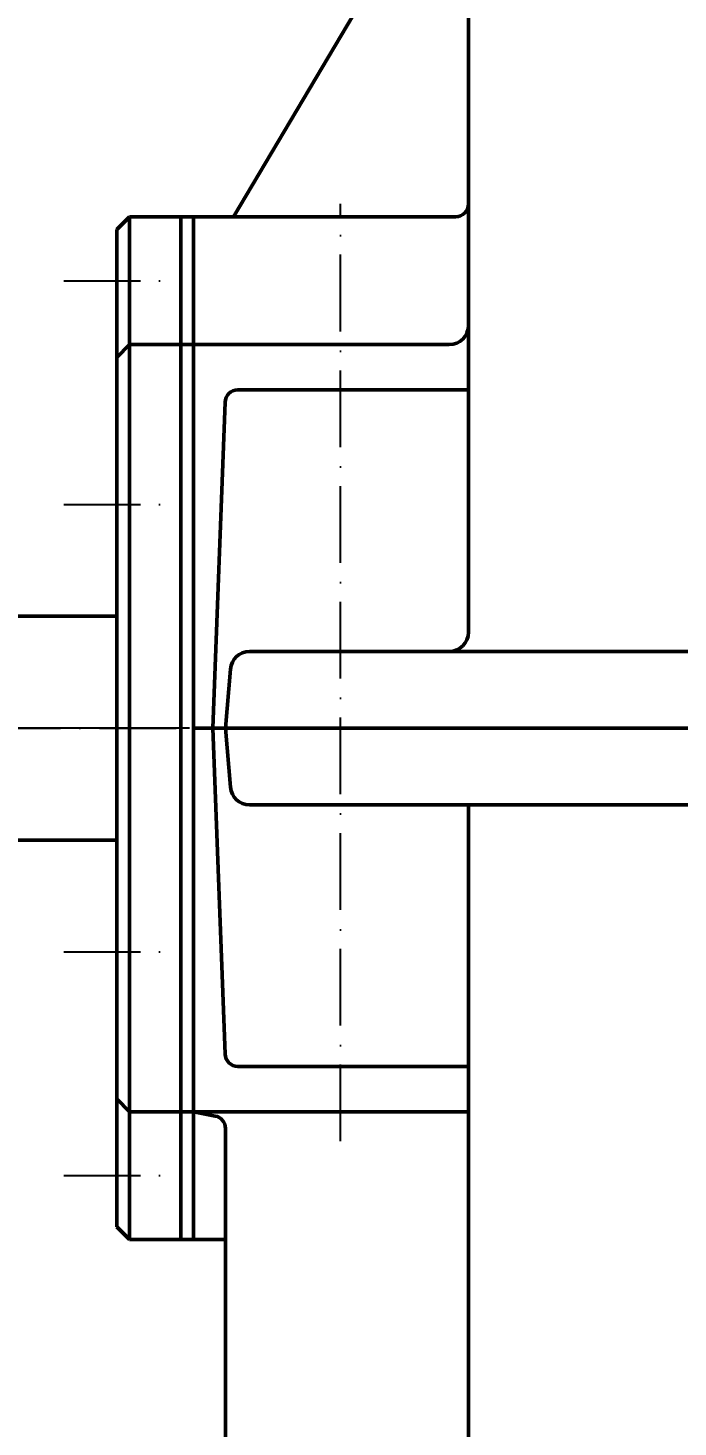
# Model space of a CAD drawing. Header units: millimetres. Extents: x 0 to 1682, y 0 to 1188.
# Drawn here: x 1035.5 to 1137.1, y 762.2 to 981.1 of the extents above; entities that cross this region are included whole.
import ezdxf

# ---------------------------------------------------------------- set-up
doc = ezdxf.new("R2010")
doc.units = ezdxf.units.MM
doc.linetypes.add('ACAD_ISO10W100', pattern=[18, 12, -3, 0, -3])
doc.layers.get('Defpoints').update_dxf_attribs({"lineweight": 50})
for name, color, linetype, lineweight in [('中心线', 20, 'ACAD_ISO10W100', 25), ('尺寸', 7, 'Continuous', 25), ('标注', 7, 'Continuous', 25), ('粗实线', 7, 'Continuous', 50)]:
    doc.layers.add(name, color=color, linetype=linetype, lineweight=lineweight)
doc.styles.add('gbeitc', font='gbeitc.shx', dxfattribs={"bigfont": 'gbcbig.shx'})
doc.dimstyles.new('gbeitc', dxfattribs={"dimtxt": 5, "dimasz": 3.125, "dimexe": 1.25, "dimexo": 0.625, "dimtad": 1, "dimdec": 0, "dimdsep": 46, "dimtxsty": 'gbeitc', "dimcen": 2.5, "dimadec": 0, "dimazin": 0, "dimtfac": 1, "dimtdec": 3, "dimtmove": 0, "dimatfit": 3, "dimfxl": 1, "dimarcsym": 0})

# ---------------------------------------------------------------- blocks, each defined once
blk = doc.blocks.new('*D7')
at = {"layer": 'Defpoints', "color": 0, "lineweight": 25, "transparency": 16777216}
for p in [(1061.35, 871.55), (957.37, 682.29), (1061.35, 682.29)]:
    blk.add_point(p, dxfattribs=at)
at = {"layer": '尺寸', "color": 0, "lineweight": -2, "transparency": 16777216}
for p, q in [((1060.73, 871.55), (956.12, 871.55)), ((957.37, 868.42), (957.37, 685.42)), ((1060.73, 682.29), (956.12, 682.29))]:
    blk.add_line(p, q, dxfattribs=at)
at = {"layer": '尺寸', "color": 0, "lineweight": 25, "transparency": 16777216}
for points in [[(956.85, 868.42), (957.89, 868.42), (957.37, 871.55)], [(956.85, 685.42), (957.89, 685.42), (957.37, 682.29)]]:
    blk.add_solid(points, dxfattribs=at)
at = {"layer": '尺寸', "color": 0, "transparency": 16777216, "insert": (953.25, 777.98), "char_height": 7, "attachment_point": 5, "rotation": 90, "style": 'gbeitc'}
blk.add_mtext('189', dxfattribs=at)
blk = doc.blocks.new('*D8')
at = {"layer": 'Defpoints', "color": 0, "lineweight": 25, "transparency": 16777216}
for p in [(967.35, 871.55), (1399.35, 871.55), (1399.35, 642.29)]:
    blk.add_point(p, dxfattribs=at)
at = {"layer": '尺寸', "color": 0, "lineweight": -2, "transparency": 16777216}
for p, q in [((967.35, 870.92), (967.35, 641.04)), ((1399.35, 870.92), (1399.35, 641.04)), ((970.48, 642.29), (1396.23, 642.29))]:
    blk.add_line(p, q, dxfattribs=at)
at = {"layer": '尺寸', "color": 0, "lineweight": 25, "transparency": 16777216}
for points in [[(970.48, 642.81), (970.48, 641.77), (967.35, 642.29)], [(1396.23, 642.81), (1396.23, 641.77), (1399.35, 642.29)]]:
    blk.add_solid(points, dxfattribs=at)
at = {"layer": '尺寸', "color": 0, "transparency": 16777216, "insert": (1183.35, 646.42), "char_height": 7, "attachment_point": 5, "style": 'gbeitc'}
blk.add_mtext('432', dxfattribs=at)

msp = doc.modelspace()

# ---------------------------------------------------------------- linework, layer by layer
at = {"layer": '中心线'}
for p, q in [((1084.348, 806.921), (1084.348, 953.551)), ((1041.052, 941.547), (1059.352, 941.547)), ((1041.052, 906.547), (1059.352, 906.547)), ((992.352, 871.547), (1420.216, 871.547)), ((1041.052, 836.547), (1059.352, 836.547)), ((1041.052, 801.547), (1059.352, 801.547))]:
    msp.add_line(p, q, dxfattribs=at)
at = {"layer": '标注', "lineweight": 50}
msp.add_line((1067.602, 951.547), (1104.352, 1013.481), dxfattribs=at)
at = {"layer": '粗实线'}
for p, q in [((1104.352, 886.547), (1104.352, 1024.807)), ((1104.352, 953.547), (1104.352, 953.547)), ((1051.352, 951.547), (1049.352, 949.547)), ((1059.352, 951.547), (1051.352, 951.547)), ((1051.352, 951.547), (1051.352, 791.547)), ((1061.352, 951.547), (1059.352, 951.547)), ((1059.352, 951.547), (1059.352, 791.547)), ((1061.352, 951.547), (1073.852, 951.547)), ((1061.352, 951.547), (1061.352, 871.547)), ((1073.852, 951.547), (1094.852, 951.547)), ((1102.352, 951.547), (1094.852, 951.547)), ((1049.352, 949.547), (1049.352, 793.547)), ((1049.352, 941.547), (1049.352, 948.047)), ((1049.352, 935.047), (1049.352, 941.547)), ((1104.352, 933.547), (1104.352, 933.547)), ((1051.352, 931.547), (1049.352, 929.547)), ((1059.352, 931.547), (1051.352, 931.547)), ((1061.352, 931.547), (1059.352, 931.547)), ((1061.352, 931.547), (1101.352, 931.547)), ((1068.278, 924.462), (1084.352, 924.462)), ((1073.752, 924.462), (1094.952, 924.462)), ((1084.352, 924.462), (1104.352, 924.462)), ((1066.28, 922.537), (1064.352, 871.547)), ((1049.352, 906.547), (1049.352, 913.047)), ((1049.352, 900.047), (1049.352, 906.547)), ((1025.352, 889.047), (1049.352, 889.047)), ((1070.113, 883.547), (1121.852, 883.547)), ((1101.352, 883.547), (1104.132, 883.547)), ((1119.248, 883.547), (1131.457, 883.547)), ((1134.457, 883.547), (1131.457, 883.547)), ((1131.852, 883.547), (1182.852, 883.547)), ((1067.123, 880.796), (1066.352, 871.547)), ((1061.352, 871.547), (1061.352, 811.547)), ((1061.352, 871.547), (1121.852, 871.547)), ((1066.28, 820.556), (1064.352, 871.547)), ((1067.123, 862.297), (1066.352, 871.547)), ((1122.502, 871.547), (1119.502, 871.547)), ((1122.502, 871.547), (1119.502, 871.547)), ((1122.502, 871.547), (1134.202, 871.547)), ((1131.202, 871.547), (1134.202, 871.547)), ((1253.352, 871.547), (1131.852, 871.547)), ((1070.113, 859.547), (1121.852, 859.547)), ((1104.352, 705.292), (1104.352, 859.547)), ((1119.757, 859.547), (1130.948, 859.547)), ((1133.948, 859.547), (1130.948, 859.547)), ((1244.592, 859.547), (1131.852, 859.547)), ((1025.352, 854.047), (1049.352, 854.047)), ((1049.352, 836.547), (1049.352, 843.047)), ((1049.352, 830.047), (1049.352, 836.547)), ((1068.278, 818.632), (1084.352, 818.632)), ((1084.352, 818.632), (1073.852, 818.632)), ((1084.352, 818.632), (1104.352, 818.632)), ((1094.852, 818.632), (1084.352, 818.632)), ((1049.352, 813.547), (1051.352, 811.547)), ((1051.352, 811.547), (1059.352, 811.547)), ((1059.352, 811.547), (1061.352, 811.547)), ((1064.745, 810.868), (1061.352, 811.547)), ((1061.352, 811.547), (1073.852, 811.547)), ((1061.352, 811.547), (1061.352, 791.547)), ((1073.852, 811.547), (1094.852, 811.547)), ((1094.852, 811.547), (1104.352, 811.547)), ((1104.352, 811.547), (1104.352, 811.547)), ((1049.352, 801.547), (1049.352, 808.047)), ((1066.352, 808.907), (1066.352, 776.919)), ((1049.352, 795.047), (1049.352, 801.547)), ((1049.352, 793.547), (1051.352, 791.547)), ((1051.352, 791.547), (1059.352, 791.547)), ((1059.352, 791.547), (1061.352, 791.547)), ((1061.352, 791.547), (1066.352, 791.547)), ((1066.352, 704.292), (1066.352, 776.919))]:
    msp.add_line(p, q, dxfattribs=at)
for centre, radius, start, end in [((1102.352, 953.547), 2, 270, 0), ((1101.352, 934.547), 3, 270, 360), ((1068.278, 922.462), 2, 90, 177.83545), ((1101.352, 886.547), 3, 270, 0), ((1070.113, 880.547), 3, 90, 175.23636), ((1070.113, 862.547), 3, 184.76364, 270), ((1068.278, 820.632), 2, 182.16455, 270), ((1064.352, 808.907), 2, 0, 78.69007)]:
    msp.add_arc(centre, radius, start, end, dxfattribs=at)

# ---------------------------------------------------------------- dimensions: what is measured, and where the dimension line sits
at = {"layer": '尺寸'}
dim = msp.add_linear_dim(base=(957.37, 682.292), p1=(1061.352, 871.547), p2=(1061.352, 682.292), angle=90, dimstyle='gbeitc', override={"dimtxt": 7, "dimpost": '<>'}, dxfattribs=at)
dim.commit()
dim.dimension.update_dxf_attribs({"geometry": '*D7', "text_midpoint": (957.37, 777.983), "dimtype": 160})
dim = msp.add_linear_dim(base=(1399.352, 642.292), p1=(967.352, 871.547), p2=(1399.352, 871.547), text='432', dimstyle='gbeitc', override={"dimtxt": 7, "dimpost": '<>'}, dxfattribs=at)
dim.commit()
dim.dimension.update_dxf_attribs({"geometry": '*D8', "text_midpoint": (1183.352, 646.417)})

doc.saveas('drawing.dxf')
